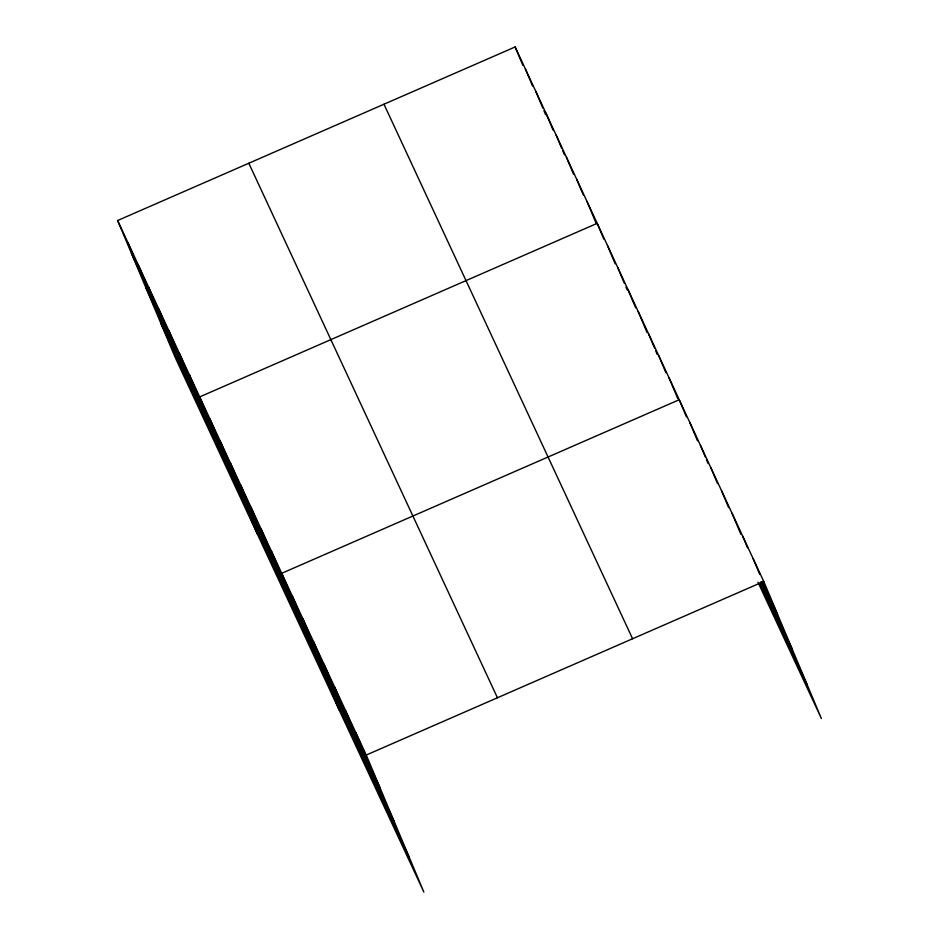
<?xml version="1.0" encoding="UTF-8"?>
<svg xmlns="http://www.w3.org/2000/svg" width="939" height="939" viewBox="0 0 939 939"><rect width="100%" height="100%" fill="white"/><g stroke="black" fill="none" stroke-linecap="round" stroke-linejoin="round"><path stroke-width="1.41" d="M117.633 220.512L366.257 755.038L423.853 892.05L175.229 357.524L117.633 220.512L515.147 46.95L763.771 581.476L821.367 718.488L757.961 582.18M366.257 755.038L763.771 581.476M762.292 581.441L777.551 614.259M760.895 581.757L792.011 648.649M759.944 583.119L806.906 684.085M383.969 104.229L632.593 638.755M248.812 163.245L497.435 697.759M131.413 253.295L380.037 787.821M145.874 287.698L394.497 822.212M160.769 323.133L409.392 857.659M753.207 558.752L759.815 574.492M763.125 582.356L766.987 591.535M742.632 536.04L747.597 547.836M732.068 513.316L740.894 534.303M721.504 490.604L728.664 507.647M710.94 467.892L717.549 483.62M700.377 445.168L705.33 456.976M706.433 459.594L708.088 463.526M689.801 422.456L697.524 440.814M686.409 416.787L679.237 399.732L281.723 573.306L339.319 710.307M668.979 377.689L677.805 398.664M658.732 355.635L665.892 372.677M648.473 333.591L654.53 348.017M655.633 350.634L657.288 354.566M638.215 311.537L647.03 332.523M627.956 289.494L635.68 307.851M617.709 267.439L624.318 283.179M625.973 287.111L627.076 289.728M607.451 245.396L615.162 263.753M603.812 239.081L597.192 223.341L199.678 396.915L257.274 533.915M586.934 201.298L596.312 223.588M576.675 179.243L583.295 194.983M566.428 157.2L573.588 174.243M556.17 135.146L561.686 148.256M562.778 150.886L564.433 154.818M545.911 113.103L553.083 130.145M535.653 91.048L542.824 108.091M543.927 110.72L545.582 114.652M525.406 69.005L532.566 86.048M515.147 46.95L522.859 65.307M355.693 732.326L369.473 765.109M345.129 709.602L358.909 742.385M334.566 686.89L348.346 719.673M323.99 664.166L337.77 696.949M313.426 641.454L327.206 674.237M302.863 618.742L316.643 651.513M292.299 596.019L306.079 628.801M271.477 551.252L285.256 584.035M261.218 529.209L274.998 561.98M250.959 507.154L264.739 539.937M240.701 485.111L254.481 517.882M230.454 463.056L244.234 495.839M220.196 441.013L233.975 473.784M209.937 418.958L223.717 451.741M189.432 374.861L203.211 407.643M179.173 352.818L192.953 385.589M168.914 330.763L182.694 363.546M158.656 308.72L172.436 341.491M148.409 286.665L162.189 319.448M138.15 264.61L151.93 297.393M127.892 242.567L141.672 275.35"/></g></svg>
